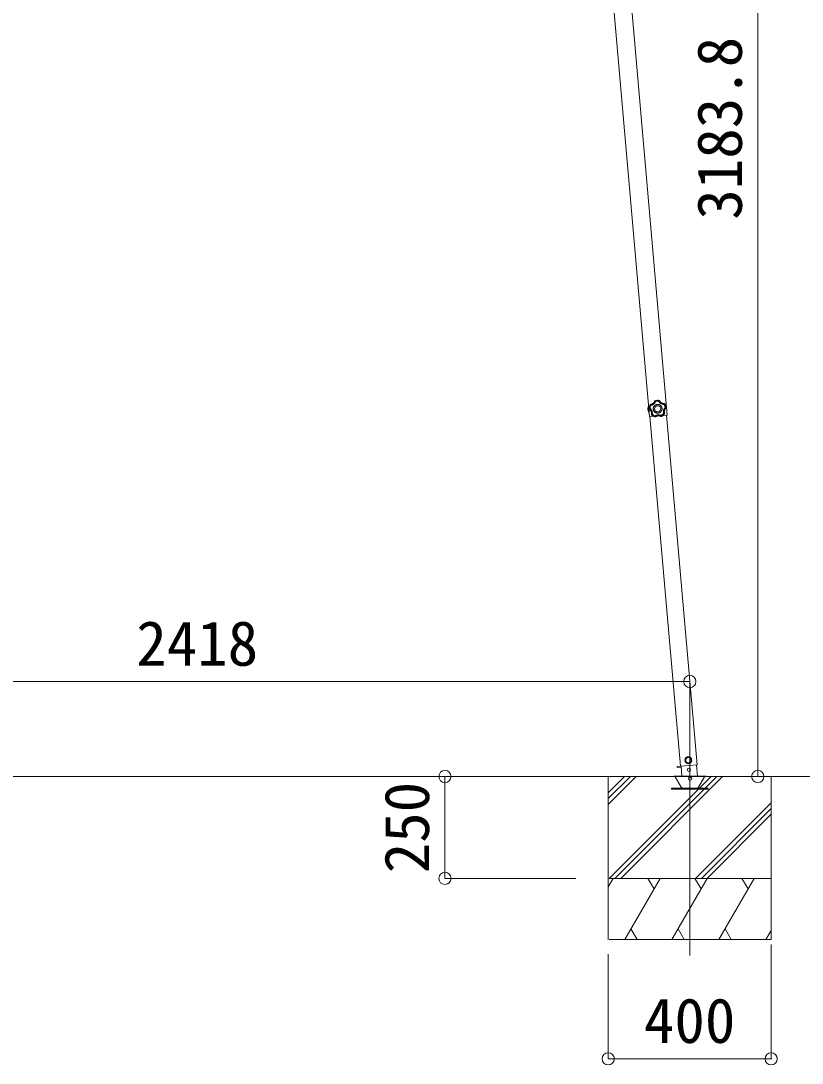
# Model space of a CAD drawing. Units: millimetres at full size. Extents: x -21204 to 8479, y -5853 to 7886.
# Drawn here: x 4296 to 6214, y -1824 to 734 of the extents above; entities that cross this region are included whole.
import ezdxf
from ezdxf.enums import TextEntityAlignment as Align

# ---------------------------------------------------------------- set-up
doc = ezdxf.new("R2010")
doc.units = ezdxf.units.MM
doc.header["$LTSCALE"] = 30
doc.header["$PDMODE"] = 32
doc.header["$PDSIZE"] = 30
for name, color, linetype, lineweight in [('0-0_0', 7, 'Continuous', 9), ('0-A_寸法', 6, 'Continuous', 9), ('1-0_FRAME', 7, 'Continuous', 9), ('1-1_GLASS', 4, 'Continuous', 9), ('1-2_GLASS_SEAL', 7, 'Continuous', 9), ('1-8', 2, 'Continuous', 9), ('1-A', 6, 'Continuous', 9)]:
    doc.layers.add(name, color=color, linetype=linetype, lineweight=lineweight)
doc.styles.add('ＭＳ ゴシック', font='')
doc.styles.get('ＭＳ ゴシック').set_extended_font_data('MS Gothic')

msp = doc.modelspace()

# ---------------------------------------------------------------- linework, layer by layer
at = {"layer": '0-0_0', "color": 6}
msp.add_line((6105.05, 2063.04), (6105.05, -1120.76), dxfattribs=at)
at = {"layer": '0-0_0'}
msp.add_line((3520.16, -1120.81), (6441.98, -1120.81), dxfattribs=at)
at = {"layer": '0-A_寸法'}
for p, q in [((6105.05, -1120.76), (5776.22, -1120.76)), ((6574.06, -1120.76), (6105.05, -1120.76))]:
    msp.add_line(p, q, dxfattribs=at)
msp.add_point((6105.05, -1120.76), dxfattribs=at)
at = {"layer": '1-0_FRAME'}
for p, q in [((5738.06, -1160.89), (5778.14, -1120.82)), ((5738.06, -1189.18), (5806.42, -1120.82)), ((5738.06, -1175.03), (5792.28, -1120.82)), ((5738.06, -1120.82), (5738.06, -1520.82)), ((5740.27, -1370.82), (5990.27, -1120.82)), ((5754.41, -1370.82), (6004.41, -1120.82)), ((5768.55, -1370.82), (6018.55, -1120.82)), ((6138.06, -1120.82), (6138.06, -1520.82)), ((5952.4, -1370.82), (6138.06, -1185.16)), ((5966.54, -1370.82), (6138.06, -1199.3)), ((5980.68, -1370.82), (6138.06, -1213.44)), ((5738.06, -1391.41), (5749.95, -1370.81)), ((5740.21, -1370.82), (6138.06, -1370.82)), ((5778.82, -1520.81), (5865.42, -1370.82)), ((5850.42, -1396.8), (5835.42, -1370.82)), ((5894.29, -1520.82), (5980.89, -1370.82)), ((5965.89, -1396.8), (5950.89, -1370.82)), ((6009.76, -1520.81), (6096.37, -1370.82)), ((6081.36, -1396.8), (6066.36, -1370.81)), ((5793.82, -1494.84), (5808.82, -1520.81)), ((5909.29, -1494.83), (5924.29, -1520.82)), ((6024.76, -1494.83), (6039.76, -1520.81)), ((6125.23, -1520.81), (6138.06, -1498.6)), ((5740.21, -1520.82), (6132.8, -1520.82)), ((5745.47, -1520.82), (6138.06, -1520.82))]:
    msp.add_line(p, q, dxfattribs=at)
at = {"layer": '1-1_GLASS'}
for p, q in [((5686.51, 2011.98), (5882.71, -233.38)), ((5915.38, -1095.43), (5840.38, -237.08)), ((5956.23, -1091.86), (5881.22, -233.51))]:
    msp.add_line(p, q, dxfattribs=at)
msp.add_lwpolyline([(5642.67, 2008.15), (5838.88, -237.21), (5882.71, -233.38)], dxfattribs=at)
at = {"layer": '1-2_GLASS_SEAL'}
for p, q in [((5852.34, -198.27), (5852.03, -198.6)), ((5852.34, -198.27), (5852.03, -198.6)), ((5852.26, -198.91), (5852.03, -198.6)), ((5852.57, -198.58), (5852.26, -198.91)), ((5852.57, -198.58), (5852.26, -198.91)), ((5852.34, -198.27), (5852.57, -198.58)), ((5863.24, -197.84), (5863.42, -197.5)), ((5863.6, -198.12), (5863.24, -197.84)), ((5863.6, -198.12), (5863.24, -197.84)), ((5863.78, -197.78), (5863.42, -197.49)), ((5863.78, -197.78), (5863.42, -197.5)), ((5863.78, -197.78), (5863.6, -198.12)), ((5836.1, -213.59), (5836.81, -213.52)), ((5836.1, -213.59), (5836.67, -220.06)), ((5837.23, -226.54), (5836.67, -220.06)), ((5836.81, -213.52), (5837.94, -226.48)), ((5837.23, -226.54), (5837.94, -226.48)), ((5838.3, -218.57), (5838.67, -218.45)), ((5838.3, -218.57), (5838.52, -218.98)), ((5838.3, -218.57), (5838.52, -218.98)), ((5838.88, -218.85), (5838.52, -218.98)), ((5838.67, -218.45), (5838.89, -218.85)), ((5838.67, -218.45), (5838.88, -218.85)), ((5841.37, -207.54), (5840.99, -207.79)), ((5841.37, -207.54), (5840.99, -207.79)), ((5841.25, -208.08), (5840.99, -207.79)), ((5841.64, -207.82), (5841.25, -208.08)), ((5841.64, -207.82), (5841.25, -208.08)), ((5841.37, -207.54), (5841.64, -207.82)), ((5875.35, -205.47), (5875.58, -205.15)), ((5875.77, -205.67), (5875.35, -205.47)), ((5875.77, -205.67), (5875.35, -205.47)), ((5875.99, -205.35), (5875.58, -205.15)), ((5875.99, -205.35), (5875.58, -205.15)), ((5875.99, -205.35), (5875.77, -205.67)), ((5876.19, -229.91), (5876.26, -229.46)), ((5876.19, -229.91), (5876.26, -229.46)), ((5876.57, -230.03), (5876.19, -229.91)), ((5876.26, -229.46), (5876.62, -229.58)), ((5876.57, -230.03), (5876.62, -229.58)), ((5876.57, -230.03), (5876.63, -229.58)), ((5879.61, -216.01), (5879.77, -215.58)), ((5879.61, -216.01), (5879.77, -215.58)), ((5879.99, -216.08), (5879.61, -216.01)), ((5879.77, -215.58), (5880.15, -215.65)), ((5879.99, -216.08), (5880.15, -215.65)), ((5879.99, -216.08), (5880.15, -215.65)), ((5843.73, -231.87), (5844.08, -231.71)), ((5843.73, -231.87), (5843.85, -232.31)), ((5843.73, -231.87), (5843.85, -232.31)), ((5844.2, -232.15), (5843.85, -232.31)), ((5844.08, -231.71), (5844.2, -232.15)), ((5844.08, -231.71), (5844.2, -232.15)), ((5853.27, -237.81), (5853.72, -237.73)), ((5853.27, -237.81), (5853.72, -237.73)), ((5853.27, -238.2), (5853.27, -237.81)), ((5853.27, -238.2), (5853.72, -238.12)), ((5853.27, -238.2), (5853.72, -238.12)), ((5853.72, -237.73), (5853.72, -238.12)), ((5867.55, -236.77), (5868, -236.78)), ((5867.6, -237.15), (5867.55, -236.77)), ((5867.55, -236.77), (5868, -236.79)), ((5867.6, -237.15), (5868.05, -237.17)), ((5867.6, -237.15), (5868.05, -237.17)), ((5868, -236.79), (5868.05, -237.17)), ((5906.94, -1096.46), (5916.8, -1095.6)), ((5906.94, -1096.46), (5907.11, -1098.45)), ((5916.98, -1097.59), (5907.11, -1098.45)), ((5915.38, -1095.43), (5956.22, -1091.86)), ((5916.78, -1095.3), (5918.92, -1119.81)), ((5957.26, -1119.81), (5954.83, -1091.98)), ((5978.62, -1119.82), (5898.62, -1119.81)), ((5898.62, -1119.81), (5978.61, -1119.82)), ((5898.62, -1120.81), (5898.62, -1119.81)), ((5898.62, -1120.81), (5978.61, -1120.82)), ((5917.31, -1146.81), (5902.59, -1121.31)), ((5974.65, -1121.32), (5959.93, -1146.82)), ((5978.61, -1119.82), (5978.61, -1120.82)), ((5978.62, -1120.82), (5978.62, -1119.82))]:
    msp.add_line(p, q, dxfattribs=at)
for points in [[(5852.03, -198.6), (5851.82, -199.24), (5851.58, -199.87), (5851.34, -200.4), (5851.2, -200.71), (5851.04, -201), (5850.88, -201.3), (5850.71, -201.59), (5850.53, -201.87), (5849.9, -202.76), (5849.03, -203.77), (5848.05, -204.68), (5846.98, -205.49), (5845.84, -206.17), (5844.86, -206.63), (5844.55, -206.76), (5844.23, -206.88), (5843.91, -206.99), (5843.59, -207.09), (5843.27, -207.18), (5842.7, -207.32), (5842.04, -207.45), (5841.37, -207.54)], [(5841.64, -207.82), (5842.29, -207.73), (5842.95, -207.6), (5843.52, -207.46), (5843.84, -207.37), (5844.16, -207.27), (5844.47, -207.16), (5844.78, -207.05), (5845.08, -206.92), (5845.58, -206.7), (5846.17, -206.41), (5846.74, -206.08), (5847.05, -205.89), (5847.32, -205.7), (5847.59, -205.51), (5847.86, -205.31), (5848.12, -205.11), (5848.62, -204.68), (5849.55, -203.75), (5850.38, -202.72), (5850.91, -201.93), (5851.25, -201.35), (5851.55, -200.76), (5851.81, -200.16), (5852.05, -199.54), (5852.26, -198.91)], [(5852.26, -198.91), (5852.29, -198.94), (5852.37, -199), (5852.48, -199.08), (5852.63, -199.19), (5852.8, -199.33), (5853, -199.49), (5853.22, -199.66), (5853.45, -199.85), (5853.68, -200.04), (5853.93, -200.25), (5853.68, -200.9), (5853.4, -201.54), (5853.12, -202.09), (5852.96, -202.4), (5852.79, -202.7), (5852.61, -203), (5852.42, -203.29), (5852.23, -203.58), (5851.61, -204.42), (5850.7, -205.46), (5849.69, -206.4), (5849.34, -206.7), (5849.06, -206.92), (5848.78, -207.12), (5848.5, -207.33), (5848.21, -207.52), (5847.82, -207.77), (5847.23, -208.11), (5846.62, -208.43), (5845.99, -208.71), (5845.35, -208.97), (5844.69, -209.2), (5844.03, -209.4), (5843.35, -209.57), (5842.66, -209.7)], [(5863.42, -197.49), (5860.63, -197.13), (5857.83, -197.13), (5855.05, -197.52), (5852.34, -198.27)], [(5863.42, -197.5), (5860.63, -197.13), (5857.83, -197.14), (5855.05, -197.52), (5852.34, -198.27)], [(5863.24, -197.84), (5860.55, -197.49), (5857.86, -197.51), (5855.19, -197.87), (5852.57, -198.58)], [(5852.57, -198.58), (5852.6, -198.61), (5852.66, -198.69), (5852.76, -198.8), (5852.88, -198.94), (5853.02, -199.11), (5853.18, -199.31), (5853.35, -199.52), (5853.54, -199.75), (5853.73, -200), (5853.93, -200.25)], [(5862.13, -199.68), (5858, -199.5), (5853.93, -200.25)], [(5863.24, -197.84), (5863.21, -197.87), (5863.16, -197.95), (5863.09, -198.08), (5862.99, -198.23), (5862.87, -198.42), (5862.74, -198.64), (5862.59, -198.88), (5862.44, -199.13), (5862.29, -199.4), (5862.13, -199.68)], [(5863.6, -198.12), (5863.57, -198.15), (5863.5, -198.22), (5863.4, -198.32), (5863.27, -198.45), (5863.12, -198.61), (5862.94, -198.79), (5862.75, -198.99), (5862.55, -199.21), (5862.34, -199.44), (5862.13, -199.68)], [(5875.35, -205.47), (5875.34, -205.51), (5875.31, -205.6), (5875.26, -205.73), (5875.2, -205.91), (5875.12, -206.12), (5875.04, -206.35), (5874.94, -206.61), (5874.83, -206.89), (5874.72, -207.18), (5874.6, -207.47), (5873.9, -207.43), (5873.2, -207.36), (5872.5, -207.26), (5871.81, -207.12), (5871.13, -206.95), (5870.13, -206.63), (5868.84, -206.1), (5867.61, -205.45), (5867.09, -205.13), (5866.8, -204.93), (5866.51, -204.73), (5866.23, -204.52), (5865.95, -204.31), (5865.61, -204.03), (5865.09, -203.57), (5864.59, -203.08), (5864.12, -202.57), (5863.67, -202.03), (5863.24, -201.47), (5862.84, -200.89), (5862.47, -200.29), (5862.13, -199.68)], [(5863.6, -198.12), (5863.89, -198.72), (5864.21, -199.3), (5864.56, -199.86), (5864.94, -200.4), (5865.35, -200.93), (5865.79, -201.42), (5866.24, -201.9), (5866.72, -202.34), (5867.06, -202.63), (5867.32, -202.83), (5867.58, -203.03), (5867.85, -203.23), (5868.13, -203.41), (5868.5, -203.65), (5869.66, -204.27), (5870.87, -204.77), (5871.82, -205.06), (5872.14, -205.14), (5872.46, -205.21), (5872.79, -205.27), (5873.12, -205.33), (5873.44, -205.37), (5874.03, -205.43), (5874.69, -205.47), (5875.35, -205.47)], [(5875.58, -205.15), (5874.9, -205.15), (5874.24, -205.12), (5873.65, -205.06), (5873.32, -205.01), (5872.99, -204.96), (5872.66, -204.9), (5872.33, -204.82), (5872, -204.74), (5870.97, -204.42), (5869.74, -203.9), (5868.57, -203.25), (5867.47, -202.49), (5866.47, -201.61), (5865.72, -200.82), (5865.51, -200.56), (5865.3, -200.3), (5865.09, -200.03), (5864.9, -199.75), (5864.71, -199.48), (5864.4, -198.98), (5864.08, -198.39), (5863.78, -197.78)], [(5840.99, -207.79), (5839.77, -210.33), (5838.92, -213), (5838.42, -215.76), (5838.3, -218.57)], [(5840.99, -207.79), (5839.78, -210.33), (5838.92, -213), (5838.42, -215.76), (5838.3, -218.57)], [(5838.52, -218.98), (5839.06, -219.37), (5839.58, -219.79), (5840.02, -220.18), (5840.26, -220.41), (5840.5, -220.65), (5840.73, -220.9), (5840.95, -221.15), (5841.17, -221.41), (5841.82, -222.28), (5842.51, -223.42), (5843.07, -224.63), (5843.51, -225.9), (5843.81, -227.2), (5843.94, -228.27), (5843.97, -228.61), (5843.98, -228.95), (5843.99, -229.28), (5843.98, -229.62), (5843.97, -229.96), (5843.93, -230.54), (5843.85, -231.21), (5843.73, -231.87)], [(5841.25, -208.08), (5840.1, -210.52), (5839.28, -213.09), (5838.8, -215.74), (5838.67, -218.45)], [(5838.67, -218.45), (5838.71, -218.43), (5838.8, -218.4), (5838.93, -218.34), (5839.1, -218.27), (5839.31, -218.19), (5839.54, -218.1), (5839.8, -218), (5840.08, -217.89), (5840.37, -217.78), (5840.67, -217.68)], [(5844.08, -231.71), (5844.19, -231.05), (5844.27, -230.39), (5844.32, -229.8), (5844.33, -229.47), (5844.33, -229.14), (5844.32, -228.81), (5844.31, -228.48), (5844.29, -228.15), (5844.23, -227.61), (5844.13, -226.96), (5844, -226.32), (5843.91, -225.96), (5843.82, -225.64), (5843.72, -225.33), (5843.61, -225.01), (5843.5, -224.7), (5843.25, -224.09), (5842.65, -222.92), (5841.93, -221.81), (5841.34, -221.06), (5840.89, -220.57), (5840.43, -220.1), (5839.94, -219.66), (5839.42, -219.24), (5838.88, -218.85)], [(5838.89, -218.85), (5838.92, -218.83), (5839, -218.77), (5839.12, -218.69), (5839.27, -218.59), (5839.45, -218.46), (5839.66, -218.32), (5839.89, -218.17), (5840.14, -218.01), (5840.4, -217.84), (5840.67, -217.68), (5841.21, -218.12), (5841.73, -218.58), (5842.17, -219.01), (5842.41, -219.26), (5842.65, -219.52), (5842.88, -219.78), (5843.1, -220.05), (5843.32, -220.32), (5843.92, -221.17), (5844.63, -222.36), (5845.22, -223.61), (5845.39, -224.04), (5845.51, -224.37), (5845.62, -224.7), (5845.72, -225.03), (5845.82, -225.36), (5845.93, -225.81), (5846.08, -226.48), (5846.19, -227.16), (5846.27, -227.84), (5846.32, -228.53), (5846.33, -229.22), (5846.32, -229.92), (5846.26, -230.62), (5846.18, -231.31)], [(5841.25, -208.08), (5841.26, -208.09), (5841.28, -208.11), (5841.3, -208.13), (5841.33, -208.17), (5841.37, -208.21), (5841.41, -208.27), (5841.46, -208.32), (5841.51, -208.39), (5841.57, -208.46), (5841.64, -208.54), (5841.72, -208.63), (5841.87, -208.81), (5842.04, -209.01), (5842.18, -209.16), (5842.27, -209.27), (5842.37, -209.38), (5842.47, -209.48), (5842.56, -209.59), (5842.66, -209.7), (5841.22, -213.58), (5840.67, -217.68)], [(5841.64, -207.82), (5841.64, -207.83), (5841.65, -207.86), (5841.67, -207.89), (5841.69, -207.93), (5841.72, -207.98), (5841.75, -208.04), (5841.78, -208.11), (5841.82, -208.18), (5841.86, -208.26), (5841.91, -208.35), (5841.97, -208.46), (5842.08, -208.67), (5842.2, -208.89), (5842.31, -209.08), (5842.37, -209.2), (5842.44, -209.32), (5842.51, -209.45), (5842.59, -209.57), (5842.66, -209.7)], [(5870.06, -217.33), (5869.93, -216.24), (5869.69, -215.18), (5869.36, -214.16), (5868.92, -213.2), (5868.4, -212.29), (5867.8, -211.44), (5867.13, -210.65), (5866.38, -209.94), (5865.56, -209.3), (5864.69, -208.73), (5863.77, -208.26), (5862.79, -207.87), (5861.78, -207.58), (5860.73, -207.38), (5859.65, -207.29), (5858.54, -207.31), (5857.44, -207.45), (5856.39, -207.69), (5855.37, -208.02), (5854.41, -208.45), (5853.5, -208.97), (5852.65, -209.57), (5851.86, -210.25), (5851.15, -211), (5850.5, -211.81), (5849.94, -212.69), (5849.46, -213.61), (5849.08, -214.59), (5848.78, -215.6), (5848.59, -216.65), (5848.5, -217.73), (5848.52, -218.84), (5848.66, -219.93), (5848.89, -220.99), (5849.23, -222.01), (5849.66, -222.97), (5850.18, -223.88), (5850.78, -224.73), (5851.46, -225.52)], [(5851.46, -225.52), (5852.21, -226.23), (5853.02, -226.87), (5853.9, -227.44), (5854.82, -227.91), (5855.79, -228.3), (5856.81, -228.59), (5857.86, -228.79), (5858.94, -228.88), (5860.04, -228.85), (5861.14, -228.72), (5862.2, -228.48), (5863.21, -228.15), (5864.18, -227.72), (5865.09, -227.2), (5865.94, -226.59), (5866.72, -225.92), (5867.44, -225.17), (5868.08, -224.36), (5868.64, -223.48), (5869.12, -222.56), (5869.51, -221.58), (5869.8, -220.57), (5870, -219.52), (5870.08, -218.44), (5870.06, -217.33)], [(5867.82, -234.65), (5871.26, -232.36), (5874.12, -229.36)], [(5868, -236.78), (5870.38, -235.48), (5872.55, -233.89), (5874.5, -232.03), (5876.19, -229.91)], [(5868.05, -237.17), (5870.53, -235.83), (5872.79, -234.17), (5874.81, -232.23), (5876.57, -230.03)], [(5868.05, -237.17), (5870.53, -235.83), (5872.79, -234.17), (5874.81, -232.23), (5876.57, -230.03)], [(5876.26, -229.46), (5876.21, -229.46), (5876.12, -229.46), (5875.97, -229.45), (5875.79, -229.45), (5875.57, -229.44), (5875.32, -229.43), (5875.04, -229.42), (5874.74, -229.4), (5874.44, -229.38), (5874.12, -229.36), (5873.94, -228.68), (5873.79, -227.99), (5873.67, -227.3), (5873.59, -226.6), (5873.54, -225.9), (5873.53, -224.85), (5873.64, -223.46), (5873.88, -222.09), (5874.03, -221.5), (5874.12, -221.16), (5874.22, -220.82), (5874.34, -220.49), (5874.46, -220.16), (5874.61, -219.75), (5874.89, -219.11), (5875.2, -218.49), (5875.54, -217.88), (5875.91, -217.28), (5876.31, -216.71), (5876.74, -216.15), (5877.2, -215.61), (5877.68, -215.09)], [(5876.19, -229.91), (5876.15, -229.9), (5876.06, -229.88), (5875.92, -229.85), (5875.74, -229.8), (5875.52, -229.75), (5875.28, -229.68), (5875.01, -229.61), (5874.72, -229.53), (5874.42, -229.45), (5874.12, -229.36)], [(5875.77, -205.67), (5875.74, -205.7), (5875.69, -205.79), (5875.62, -205.91), (5875.52, -206.07), (5875.4, -206.25), (5875.26, -206.47), (5875.11, -206.7), (5874.95, -206.95), (5874.78, -207.21), (5874.6, -207.47)], [(5877.68, -215.09), (5876.56, -211.11), (5874.6, -207.47)], [(5879.61, -216.01), (5879.13, -216.47), (5878.68, -216.96), (5878.25, -217.46), (5877.85, -217.99), (5877.48, -218.54), (5877.15, -219.11), (5876.84, -219.69), (5876.56, -220.29), (5876.39, -220.69), (5876.28, -221), (5876.17, -221.32), (5876.07, -221.63), (5875.98, -221.95), (5875.87, -222.38), (5875.63, -223.67), (5875.53, -224.98), (5875.55, -225.97), (5875.58, -226.3), (5875.61, -226.63), (5875.65, -226.96), (5875.7, -227.29), (5875.76, -227.61), (5875.88, -228.19), (5876.05, -228.83), (5876.26, -229.46)], [(5879.77, -215.58), (5879.27, -212.92), (5878.42, -210.36), (5877.25, -207.93), (5875.77, -205.67)], [(5876.63, -229.58), (5876.42, -228.94), (5876.24, -228.29), (5876.12, -227.72), (5876.06, -227.39), (5876.01, -227.05), (5875.97, -226.72), (5875.93, -226.38), (5875.91, -226.05), (5875.9, -224.96), (5876.01, -223.64), (5876.26, -222.32), (5876.66, -221.04), (5877.18, -219.82), (5877.7, -218.86), (5877.88, -218.58), (5878.07, -218.3), (5878.26, -218.02), (5878.46, -217.75), (5878.67, -217.49), (5879.05, -217.04), (5879.51, -216.55), (5879.99, -216.08)], [(5880.15, -215.65), (5879.64, -212.88), (5878.77, -210.22), (5877.55, -207.7), (5875.99, -205.35)], [(5880.15, -215.65), (5879.64, -212.88), (5878.76, -210.22), (5877.54, -207.7), (5875.99, -205.35)], [(5879.77, -215.58), (5879.73, -215.57), (5879.63, -215.54), (5879.49, -215.51), (5879.31, -215.46), (5879.1, -215.41), (5878.85, -215.35), (5878.58, -215.29), (5878.29, -215.22), (5877.99, -215.16), (5877.68, -215.09)], [(5879.61, -216.01), (5879.57, -215.99), (5879.49, -215.95), (5879.36, -215.88), (5879.2, -215.8), (5879, -215.7), (5878.77, -215.59), (5878.52, -215.47), (5878.25, -215.35), (5877.97, -215.22), (5877.68, -215.09)], [(5843.85, -232.31), (5845.89, -234.25), (5848.16, -235.89), (5850.63, -237.22), (5853.27, -238.2)], [(5843.85, -232.31), (5845.89, -234.25), (5848.16, -235.89), (5850.63, -237.22), (5853.27, -238.2)], [(5844.08, -231.71), (5844.12, -231.7), (5844.21, -231.68), (5844.35, -231.66), (5844.54, -231.63), (5844.75, -231.59), (5845, -231.55), (5845.27, -231.5), (5845.57, -231.44), (5845.87, -231.38), (5846.18, -231.31)], [(5844.2, -232.15), (5844.24, -232.13), (5844.33, -232.1), (5844.46, -232.04), (5844.64, -231.97), (5844.84, -231.89), (5845.08, -231.79), (5845.33, -231.69), (5845.61, -231.57), (5845.89, -231.44), (5846.18, -231.31)], [(5844.2, -232.15), (5846.17, -234), (5848.36, -235.58), (5850.73, -236.85), (5853.27, -237.81)], [(5846.18, -231.31), (5849.42, -233.88), (5853.15, -235.67)], [(5853.72, -237.73), (5853.7, -237.69), (5853.68, -237.6), (5853.64, -237.46), (5853.58, -237.29), (5853.52, -237.07), (5853.45, -236.83), (5853.38, -236.56), (5853.3, -236.28), (5853.23, -235.98), (5853.15, -235.67), (5853.74, -235.29), (5854.35, -234.93), (5854.97, -234.61), (5855.61, -234.31), (5856.27, -234.05), (5857.26, -233.72), (5858.61, -233.39), (5859.99, -233.19), (5860.6, -233.15), (5860.95, -233.14), (5861.31, -233.13), (5861.66, -233.13), (5862.01, -233.14), (5862.44, -233.17), (5863.14, -233.24), (5863.83, -233.34), (5864.51, -233.48), (5865.19, -233.64), (5865.86, -233.85), (5866.53, -234.08), (5867.18, -234.35), (5867.82, -234.65)], [(5853.27, -237.81), (5853.26, -237.77), (5853.25, -237.67), (5853.24, -237.53), (5853.23, -237.35), (5853.22, -237.12), (5853.2, -236.87), (5853.19, -236.59), (5853.17, -236.3), (5853.16, -235.99), (5853.15, -235.67)], [(5867.55, -236.77), (5866.96, -236.45), (5866.36, -236.17), (5865.74, -235.93), (5865.12, -235.71), (5864.48, -235.53), (5863.83, -235.38), (5863.19, -235.27), (5862.53, -235.19), (5862.1, -235.15), (5861.77, -235.14), (5861.44, -235.13), (5861.1, -235.14), (5860.77, -235.15), (5860.33, -235.18), (5859.03, -235.35), (5857.75, -235.66), (5856.82, -235.98), (5856.51, -236.11), (5856.21, -236.24), (5855.91, -236.38), (5855.61, -236.53), (5855.32, -236.69), (5854.81, -236.98), (5854.25, -237.34), (5853.72, -237.73)], [(5853.72, -238.12), (5854.26, -237.72), (5854.83, -237.36), (5855.33, -237.06), (5855.63, -236.9), (5855.93, -236.75), (5856.23, -236.61), (5856.54, -236.48), (5856.85, -236.35), (5857.88, -236), (5859.18, -235.7), (5860.51, -235.53), (5861.85, -235.51), (5863.17, -235.63), (5864.24, -235.83), (5864.57, -235.91), (5864.89, -236), (5865.21, -236.1), (5865.53, -236.21), (5865.85, -236.32), (5866.39, -236.55), (5867, -236.83), (5867.6, -237.15)], [(5867.55, -236.77), (5867.55, -236.72), (5867.57, -236.63), (5867.59, -236.49), (5867.62, -236.31), (5867.65, -236.09), (5867.68, -235.84), (5867.72, -235.56), (5867.75, -235.27), (5867.79, -234.96), (5867.82, -234.65)], [(5868, -236.78), (5868, -236.74), (5868, -236.65), (5867.99, -236.5), (5867.97, -236.32), (5867.96, -236.09), (5867.94, -235.84), (5867.91, -235.57), (5867.89, -235.27), (5867.85, -234.96), (5867.82, -234.65)], [(5978.62, -1120.82), (5898.62, -1120.81), (5898.62, -1119.81)]]:
    msp.add_lwpolyline(points, dxfattribs=at)
for points in [[(5866.78, -217.56), (5866.52, -216.06), (5865.99, -214.69), (5865.21, -213.47), (5864.22, -212.42), (5863.04, -211.59), (5861.73, -210.98), (5860.29, -210.65), (5858.77, -210.6), (5857.27, -210.86), (5855.9, -211.39), (5854.68, -212.17), (5853.63, -213.16), (5852.79, -214.33), (5852.19, -215.65), (5851.86, -217.09), (5851.81, -218.61), (5852.07, -220.11), (5852.6, -221.48), (5853.38, -222.7), (5854.37, -223.75), (5855.54, -224.58), (5856.86, -225.18), (5858.3, -225.52), (5859.82, -225.57), (5861.31, -225.31), (5862.69, -224.78), (5863.91, -224), (5864.96, -223.01), (5865.79, -221.84), (5866.39, -220.52), (5866.73, -219.08)], [(5934.02, -1073.21), (5927.87, -1077.52), (5928.52, -1084.99), (5935.32, -1088.17), (5941.47, -1083.86), (5940.82, -1076.38)], [(5983.37, -1151.82), (5983.37, -1149.82), (5893.37, -1149.81), (5893.37, -1151.81)]]:
    msp.add_lwpolyline(points, close=True, dxfattribs=at)
for centre, radius in [((5934.67, -1080.69), 8.5), ((5934.67, -1080.69), 7.7), ((5934.67, -1080.69), 6.5), ((5936.33, -1104.23), 4)]:
    msp.add_circle(centre, radius, dxfattribs=at)
for centre, radius, start, end in [((5855.51, -218.42), 20, 166.02843, 203.95957), ((5901.72, -1121.81), 1, 29.994, 89.994), ((5938.62, -1125.82), 4.25, 183.36629, 176.62171), ((5975.52, -1121.82), 1, 89.994, 149.994), ((5922.51, -1143.81), 6, 209.994, 269.994), ((5954.73, -1143.82), 6, 269.994, 329.994)]:
    msp.add_arc(centre, radius, start, end, dxfattribs=at)
at = {"layer": '1-8'}
msp.add_line((5938.18, -1559.91), (5938.18, -1115.72), dxfattribs=at)
at = {"layer": '1-A'}
for p, q in [((3520.16, -887.86), (5938.18, -887.86)), ((5938.18, -887.86), (5938.18, -1120.82)), ((5337.15, -1120.82), (5658.79, -1120.82)), ((5337.15, -1370.82), (5337.15, -1120.82)), ((5337.15, -1370.82), (5658.79, -1370.82)), ((6138.06, -1813.87), (6138.06, -1533.16)), ((5738.06, -1813.87), (5738.06, -1556.81)), ((5738.06, -1813.87), (6138.06, -1813.87))]:
    msp.add_line(p, q, dxfattribs=at)
for p in [(5938.18, -887.86), (5337.15, -1120.82), (5337.15, -1370.82), (5738.06, -1813.87), (6138.06, -1813.87)]:
    msp.add_point(p, dxfattribs=at)

# ---------------------------------------------------------------- texts
at = {"layer": '0-A_寸法', "color": 7, "style": 'ＭＳ ゴシック'}
msp.add_text('3183.8', height=110, rotation=90, dxfattribs=at).set_placement((6099.05, 246.14), align=Align.BOTTOM_LEFT)
at = {"layer": '1-A', "color": 7, "style": 'ＭＳ ゴシック'}
for s, p in [('2418', (4579.17, -881.86)), ('400', (5825.56, -1807.87))]:
    msp.add_text(s, height=110, dxfattribs=at).set_placement(p, align=Align.BOTTOM_LEFT)
msp.add_text('250', height=110, rotation=90, dxfattribs=at).set_placement((5331.15, -1358.32), align=Align.BOTTOM_LEFT)

doc.saveas('drawing.dxf')
